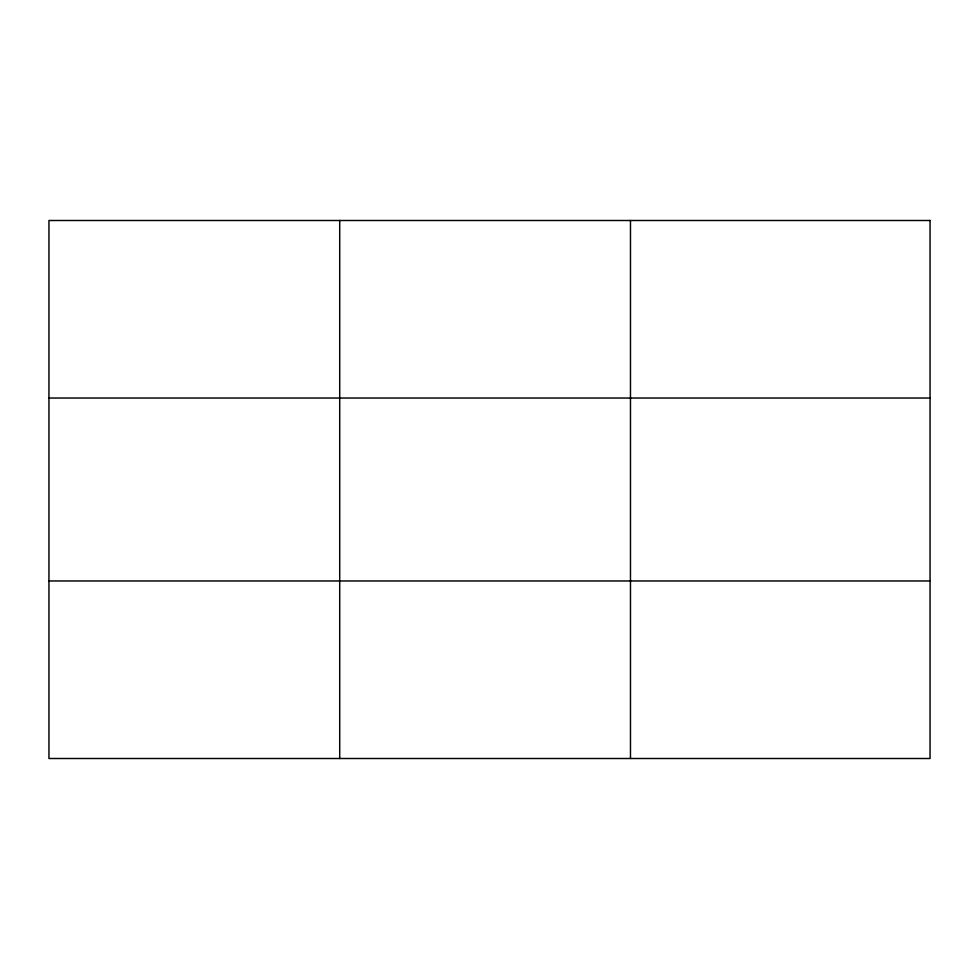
<?xml version="1.0" encoding="UTF-8"?>
<svg xmlns="http://www.w3.org/2000/svg" width="979" height="979" viewBox="0 0 979 979"><rect width="100%" height="100%" fill="white"/><g stroke="black" fill="none" stroke-linecap="round" stroke-linejoin="round"><path stroke-width="1.47" d="M339.713 758.505L339.713 220.495M630.476 758.505L630.476 220.495M48.95 398.037L930.05 398.037M48.95 580.963L930.05 580.963M930.05 220.495L930.05 758.505L48.95 758.505L48.95 220.495L930.05 220.495"/></g></svg>
